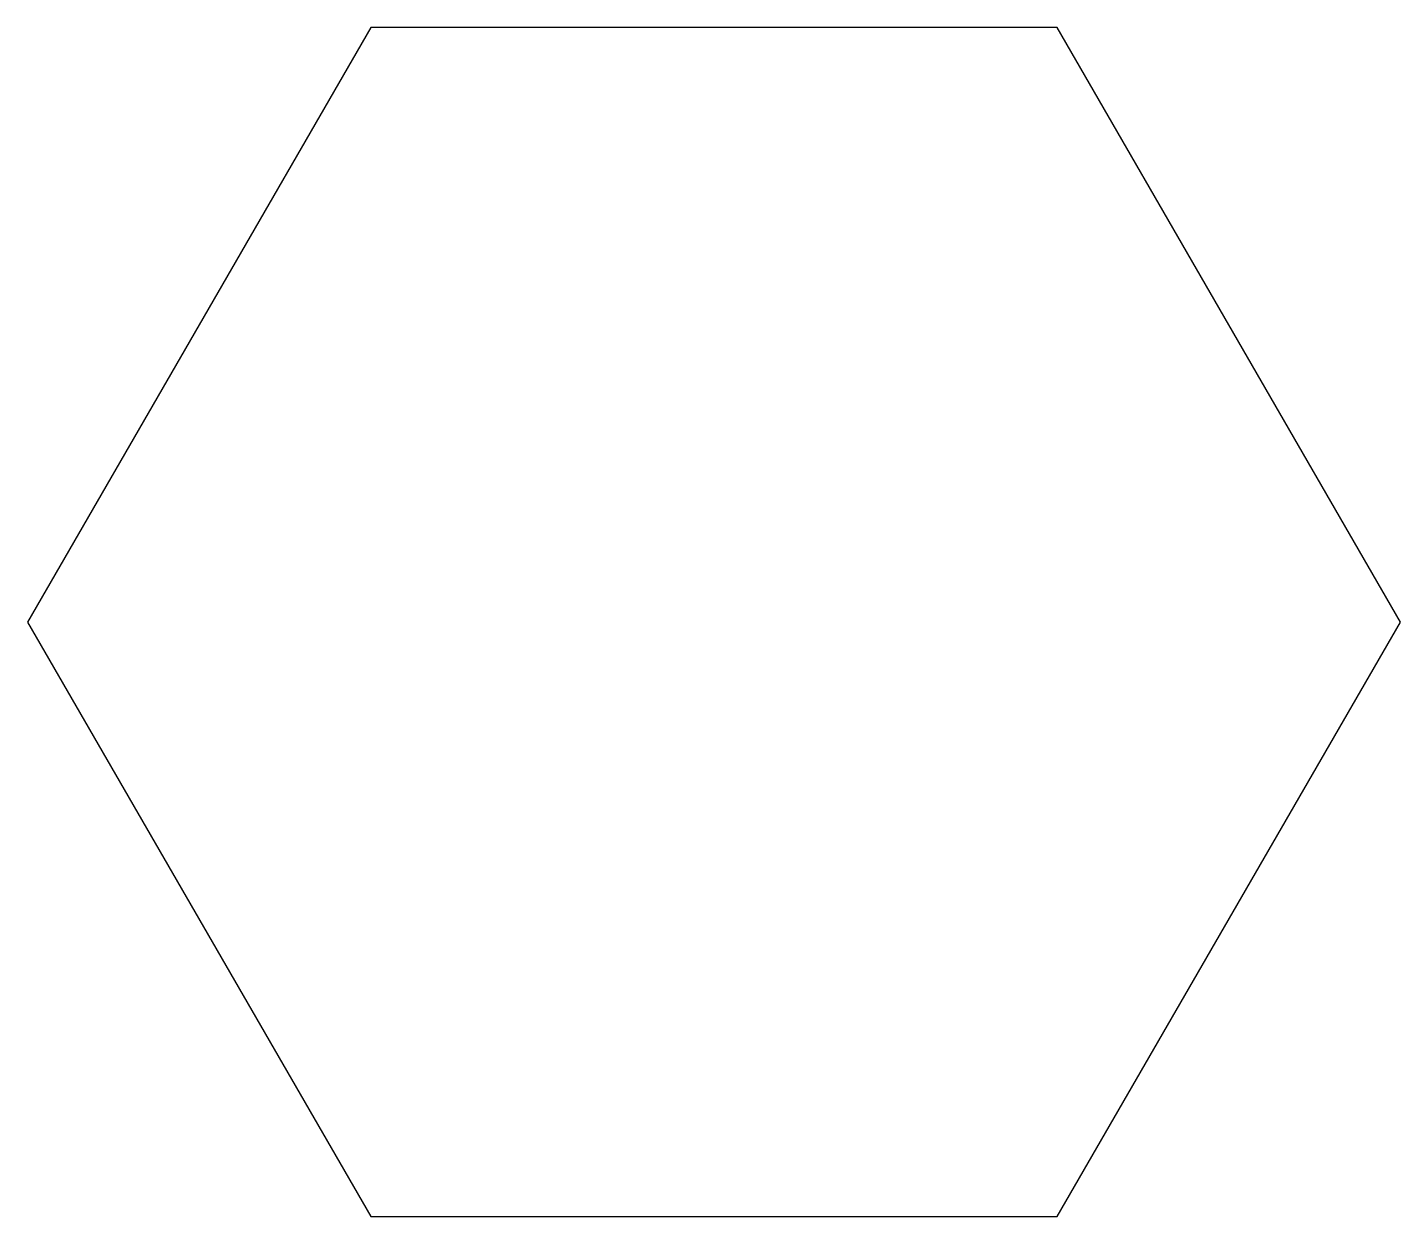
# Model space of a CAD drawing. Extents: x 2 to 8, y 0.4 to 5.6.
import ezdxf

# ---------------------------------------------------------------- set-up
doc = ezdxf.new("R2010")
doc.units = 0
doc.layers.add('Parts', color=3, linetype='CONTINUOUS')

msp = doc.modelspace()

# ---------------------------------------------------------------- linework, layer by layer
at = {"layer": 'Parts', "color": 3}
msp.add_lwpolyline([(8, 3), (6.5, 5.5981), (3.5, 5.5981), (2, 3), (3.5, 0.4019), (6.5, 0.4019)], close=True, dxfattribs=at)

doc.saveas('drawing.dxf')
